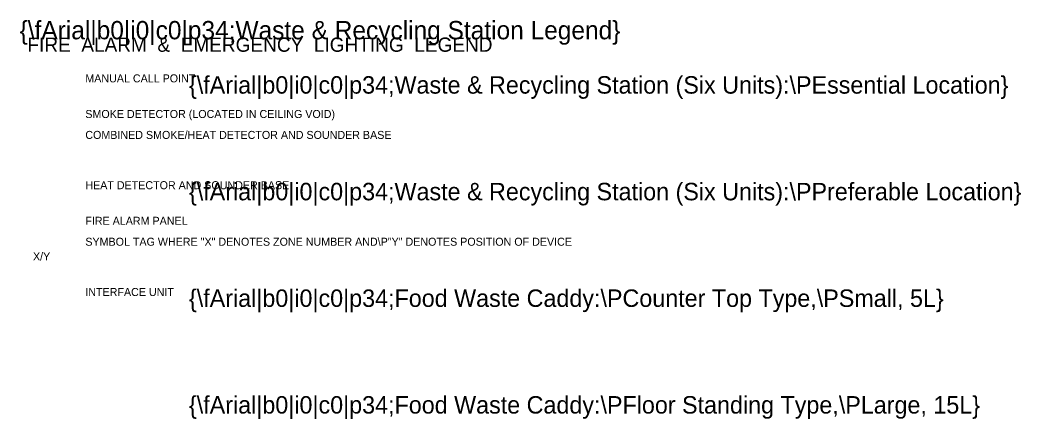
# Model space of a CAD drawing. Header units: millimetres. Extents: x 89863 to 339490, y 15177 to 52720.
# Drawn here: x 281236 to 295309, y 38179 to 43782 of the extents above; entities that cross this region are included whole.
import ezdxf

# ---------------------------------------------------------------- set-up
doc = ezdxf.new("R2010")
doc.units = ezdxf.units.MM
doc.layers.add('FALARM', color=7, linetype='Continuous')
doc.layers.add('WASTE & RECYCLING STATIONS', color=7, linetype='Continuous')

msp = doc.modelspace()

# ---------------------------------------------------------------- texts
at = {"layer": 'FALARM'}
for s, height, p in [('FIRE  ALARM  &  EMERGENCY  LIGHTING  LEGEND', 200, (281340, 43336)), ('MANUAL CALL POINT', 112.5, (282154, 42906)), ('SMOKE DETECTOR (LOCATED IN CEILING VOID)', 112.5, (282154, 42406)), ('COMBINED SMOKE/HEAT DETECTOR AND SOUNDER BASE', 112.5, (282154, 42112)), ('HEAT DETECTOR AND SOUNDER BASE', 112.5, (282154, 41406)), ('FIRE ALARM PANEL', 112.5, (282154, 40906)), ('SYMBOL TAG WHERE "X" DENOTES ZONE NUMBER AND\\P"Y" DENOTES POSITION OF DEVICE', 112.5, (282154, 40612)), ('X/Y', 112.5, (281418, 40406)), ('INTERFACE UNIT', 112.5, (282154, 39906))]:
    msp.add_text(s, height=height, dxfattribs=at).set_placement(p)
at = {"layer": 'WASTE & RECYCLING STATIONS'}
for s, height, p in [('{\\fArial|b0|i0|c0|p34;Waste & Recycling Station Legend}', 257.26, (281230, 43511)), ('{\\fArial|b0|i0|c0|p34;Waste & Recycling Station (Six Units):\\PEssential Location}', 245.01, (283611, 42748)), ('{\\fArial|b0|i0|c0|p34;Waste & Recycling Station (Six Units):\\PPreferable Location}', 245.01, (283611, 41250)), ('{\\fArial|b0|i0|c0|p34;Food Waste Caddy:\\PCounter Top Type,\\PSmall, 5L}', 245.01, (283611, 39753)), ('{\\fArial|b0|i0|c0|p34;Food Waste Caddy:\\PFloor Standing Type,\\PLarge, 15L}', 245.01, (283611, 38255))]:
    msp.add_text(s, height=height, dxfattribs=at).set_placement(p)

doc.saveas('drawing.dxf')
